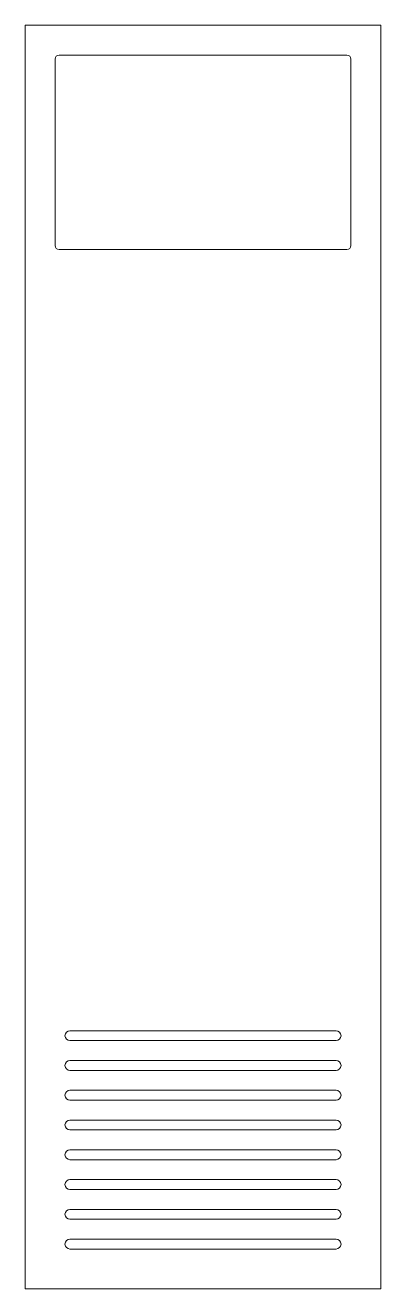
# Model space of a CAD drawing. Header units: inches. Extents: x -4.5 to 4.5, y -15.9 to 15.9.
import ezdxf

# ---------------------------------------------------------------- set-up
doc = ezdxf.new("R2010")
doc.units = ezdxf.units.IN
doc.header["$MEASUREMENT"] = 0

msp = doc.modelspace()

# ---------------------------------------------------------------- linework, layer by layer
at = {"color": 7, "linetype": 'Continuous', "lineweight": 15}
for p, q in [((-4.475, 15.9145), (-4.475, -15.9145)), ((4.475, 15.9145), (-4.475, 15.9145)), ((4.475, -15.9145), (4.475, 15.9145)), ((-3.725, 15.0645), (-3.725, 10.3645)), ((3.625, 15.1645), (-3.625, 15.1645)), ((3.725, 10.3645), (3.725, 15.0645)), ((-3.625, 10.2645), (3.625, 10.2645)), ((3.35, -9.4145), (-3.35, -9.4145)), ((-3.35, -9.6645), (3.35, -9.6645)), ((3.35, -10.1645), (-3.35, -10.1645)), ((-3.35, -10.4145), (3.35, -10.4145)), ((3.35, -10.9145), (-3.35, -10.9145)), ((-3.35, -11.1645), (3.35, -11.1645)), ((3.35, -11.6645), (-3.35, -11.6645)), ((-3.35, -11.9145), (3.35, -11.9145)), ((3.35, -12.4145), (-3.35, -12.4145)), ((-3.35, -12.6645), (3.35, -12.6645)), ((3.35, -13.1645), (-3.35, -13.1645)), ((-3.35, -13.4145), (3.35, -13.4145)), ((3.35, -13.9145), (-3.35, -13.9145)), ((-3.35, -14.1645), (3.35, -14.1645)), ((3.35, -14.6645), (-3.35, -14.6645)), ((-3.35, -14.9145), (3.35, -14.9145)), ((-4.475, -15.9145), (4.475, -15.9145))]:
    msp.add_line(p, q, dxfattribs=at)
for centre, radius, start, end in [((-3.625, 15.0645), 0.1, 90, 180), ((3.625, 15.0645), 0.1, 0, 90), ((-3.625, 10.3645), 0.1, 180, 270), ((3.625, 10.3645), 0.1, 270, 0), ((-3.35, -9.5395), 0.125, 90, 270), ((3.35, -9.5395), 0.125, 270, 90), ((-3.35, -10.2895), 0.125, 90, 270), ((3.35, -10.2895), 0.125, 270, 90), ((-3.35, -11.0395), 0.125, 90, 270), ((3.35, -11.0395), 0.125, 270, 90), ((-3.35, -11.7895), 0.125, 90, 270), ((3.35, -11.7895), 0.125, 270, 90), ((-3.35, -12.5395), 0.125, 90, 270), ((3.35, -12.5395), 0.125, 270, 90), ((-3.35, -13.2895), 0.125, 90, 270), ((3.35, -13.2895), 0.125, 270, 90), ((-3.35, -14.0395), 0.125, 90, 270), ((3.35, -14.0395), 0.125, 270, 90), ((-3.35, -14.7895), 0.125, 90, 270), ((3.35, -14.7895), 0.125, 270, 90)]:
    msp.add_arc(centre, radius, start, end, dxfattribs=at)

doc.saveas('drawing.dxf')
